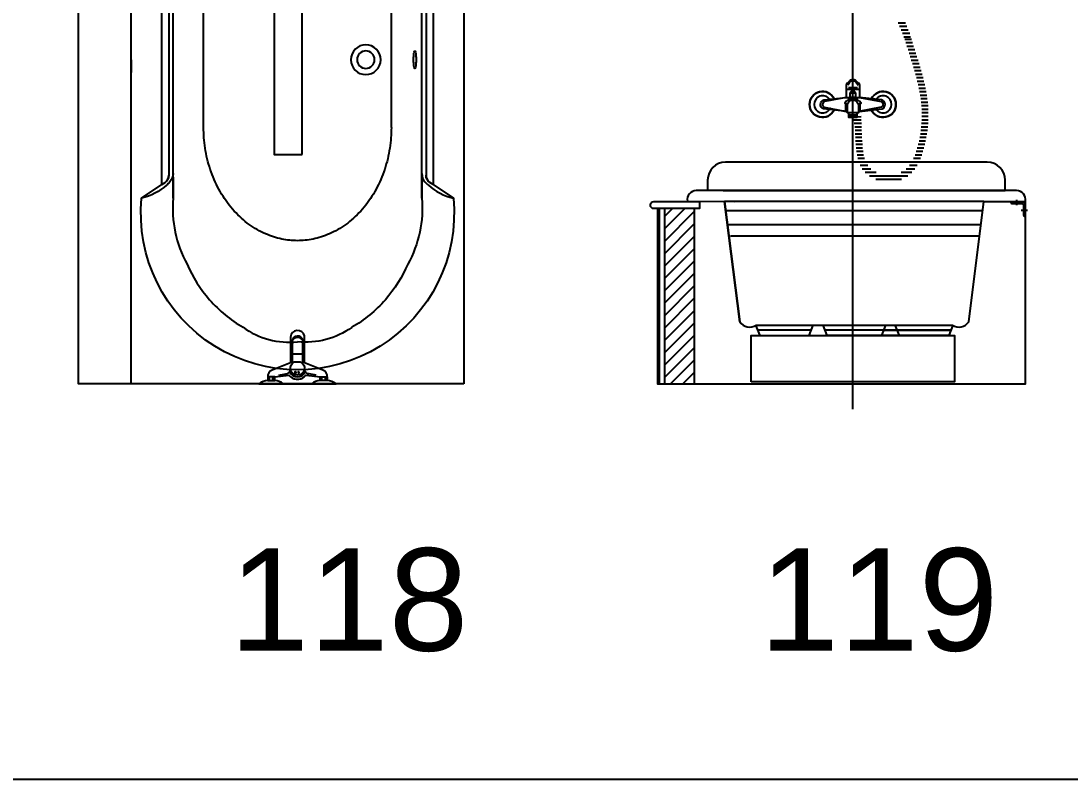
# Model space of a CAD drawing. Header units: inches. Extents: x 242965 to 445791, y 236206 to 423703.
# Drawn here: x 394791 to 397786, y 262687 to 264850 of the extents above; entities that cross this region are included whole.
import ezdxf

# ---------------------------------------------------------------- set-up
doc = ezdxf.new("R2010")
doc.units = ezdxf.units.IN
doc.header["$MEASUREMENT"] = 0
doc.layers.add('2', color=181, linetype='Continuous', lineweight=20)
doc.layers.add('HATCH', color=8, linetype='Continuous')
doc.layers.add('wc', color=144, linetype='Continuous')
doc.styles.add('Vni-Helve', font='')
doc.styles.get('Vni-Helve').set_extended_font_data('VNI-Helve')

# ---------------------------------------------------------------- blocks, each defined once
blk = doc.blocks.new('118')
at = {"layer": 'HATCH', "linetype": 'Continuous'}
blk.add_lwpolyline([(0, -1850), (-950, -1850), (-950, 0), (0, 0)], close=True, dxfattribs=at)
at = {"layer": 'wc', "color": 7}
blk.add_lwpolyline([(0, -1850), (-950, -1850), (-950, 0), (0, 0)], close=True, dxfattribs=at)
at = {"layer": 'wc', "color": 8}
for points in [[(-862, -568.7), (-920, -530), (-920, -530, -1.101042), (-30, -530), (-30, -530), (-88, -568.7), (-88, -568.7), (-96.9, -574.6)], [(-120, -530, 0.147134), (-159.8, -341.4), (-159.8, -341.4, 0.074568), (-224, -240.1), (-224, -240.1, 0.084624), (-319.8, -161.3), (-319.8, -161.3, 0.183907), (-475, -120)], [(-848.6, -566.7, 0.129993), (-920, -530)], [(-862, -1281.3), (-862, -568.7), (-862, -568.7), (-853.1, -574.6), (-853.1, -574.6, -0.250761), (-842, -595.4)], [(-838.9, -576.5, 0.024616), (-848.6, -566.7)], [(-830, -599.9, 0.184657), (-838.9, -576.5)], [(-853.1, -1275.4, 0.250758), (-842, -1254.6)], [(-120, -1250.1, 0.184657), (-111.1, -1273.5)], [(-108, -1254.6, 0.250761), (-96.9, -1275.4)], [(-88, -1281.3), (-30, -1320), (-30, -1320, -1.101041), (-920, -1320), (-920, -1320), (-862, -1281.3), (-862, -1281.3), (-853.1, -1275.4)], [(-111.1, -1273.5, 0.024618), (-101.4, -1283.3)], [(-101.4, -1283.3, 0.129993), (-30, -1320)], [(-830, -1320, 0.147134), (-790.2, -1508.6), (-790.2, -1508.6, 0.074568), (-726, -1609.9), (-726, -1609.9, 0.084624), (-630.2, -1688.7), (-630.2, -1688.7, 0.183907), (-475, -1730)]]:
    blk.add_lwpolyline(points, format="xyb", dxfattribs=at)
for points in [[(-207, -1118.5), (-207.1, -1125.7), (-207.3, -1133), (-207.6, -1140.3), (-208.1, -1147.7), (-208.7, -1155.1), (-209.5, -1162.5), (-210.5, -1170), (-211.5, -1177.5), (-212.8, -1185), (-214.2, -1192.5), (-215.7, -1200), (-217.5, -1207.5), (-219.3, -1215.1), (-221.4, -1222.6), (-223.6, -1230), (-226, -1237.5), (-228.5, -1244.9), (-231.2, -1252.2), (-234.1, -1259.5), (-237.1, -1266.7), (-240.2, -1273.9), (-243.6, -1280.9), (-247.1, -1287.9), (-250.7, -1294.8), (-254.5, -1301.6), (-258.4, -1308.3), (-262.5, -1314.8), (-266.7, -1321.3), (-271.1, -1327.6), (-275.5, -1333.7), (-280.1, -1339.8), (-284.8, -1345.6), (-289.7, -1351.4), (-294.6, -1356.9), (-299.6, -1362.3), (-304.8, -1367.6), (-310, -1372.6), (-315.3, -1377.5), (-320.7, -1382.2), (-326.2, -1386.7), (-331.7, -1391.1), (-337.3, -1395.3), (-342.9, -1399.2), (-348.6, -1403), (-354.3, -1406.6), (-360.1, -1410), (-365.8, -1413.3), (-371.7, -1416.3), (-377.5, -1419.2), (-383.3, -1421.9), (-389.2, -1424.3), (-395, -1426.7), (-400.9, -1428.8), (-406.7, -1430.7), (-412.6, -1432.5), (-418.4, -1434.1), (-424.2, -1435.6), (-430, -1436.9), (-435.7, -1438), (-441.5, -1438.9), (-447.1, -1439.7), (-452.8, -1440.4), (-458.4, -1440.9), (-464, -1441.2), (-469.5, -1441.4), (-475, -1441.5), (-480.5, -1441.4), (-486, -1441.2), (-491.6, -1440.9), (-497.2, -1440.4), (-502.9, -1439.7), (-508.5, -1438.9), (-514.3, -1438), (-520, -1436.9), (-525.8, -1435.6), (-531.6, -1434.1), (-537.4, -1432.5), (-543.3, -1430.7), (-549.1, -1428.8), (-555, -1426.7), (-560.8, -1424.3), (-566.7, -1421.9), (-572.5, -1419.2), (-578.3, -1416.3), (-584.2, -1413.3), (-589.9, -1410), (-595.7, -1406.6), (-601.4, -1403), (-607.1, -1399.2), (-612.7, -1395.3), (-618.3, -1391.1), (-623.9, -1386.7), (-629.3, -1382.2), (-634.7, -1377.5), (-640, -1372.6), (-645.2, -1367.6), (-650.4, -1362.3), (-655.4, -1356.9), (-660.3, -1351.4), (-665.2, -1345.6), (-669.9, -1339.8), (-674.5, -1333.7), (-678.9, -1327.6), (-683.3, -1321.3), (-687.5, -1314.8), (-691.6, -1308.3), (-695.5, -1301.6), (-699.3, -1294.8), (-702.9, -1287.9), (-706.4, -1280.9), (-709.8, -1273.9), (-712.9, -1266.7), (-715.9, -1259.5), (-718.8, -1252.2), (-721.5, -1244.9), (-724, -1237.5), (-726.4, -1230), (-728.6, -1222.6), (-730.7, -1215.1), (-732.5, -1207.5), (-734.3, -1200), (-735.8, -1192.5), (-737.2, -1185), (-738.5, -1177.5), (-739.6, -1170), (-740.5, -1162.5), (-741.3, -1155.1), (-741.9, -1147.7), (-742.4, -1140.3), (-742.7, -1133), (-742.9, -1125.7), (-743, -1118.5), (-743, -731.5), (-742.9, -724.3), (-742.7, -717), (-742.4, -709.7), (-741.9, -702.3), (-741.3, -694.9), (-740.5, -687.5), (-739.6, -680), (-738.5, -672.5), (-737.2, -665), (-735.8, -657.5), (-734.3, -650), (-732.5, -642.5), (-730.7, -634.9), (-728.6, -627.4), (-726.4, -620), (-724, -612.5), (-721.5, -605.1), (-718.8, -597.8), (-715.9, -590.5), (-712.9, -583.3), (-709.8, -576.1), (-706.4, -569.1), (-702.9, -562.1), (-699.3, -555.2), (-695.5, -548.4), (-691.6, -541.7), (-687.5, -535.2), (-683.3, -528.7), (-678.9, -522.4), (-674.5, -516.3), (-669.9, -510.2), (-665.2, -504.4), (-660.3, -498.6), (-655.4, -493.1), (-650.4, -487.7), (-645.2, -482.4), (-640, -477.4), (-634.7, -472.5), (-629.3, -467.8), (-623.9, -463.3), (-618.3, -458.9), (-612.7, -454.7), (-607.1, -450.8), (-601.4, -447), (-595.7, -443.4), (-589.9, -440), (-584.2, -436.7), (-578.3, -433.7), (-572.5, -430.8), (-566.7, -428.1), (-560.8, -425.7), (-555, -423.3), (-549.1, -421.2), (-543.3, -419.3), (-537.4, -417.5), (-531.6, -415.9), (-525.8, -414.4), (-520, -413.1), (-514.3, -412), (-508.5, -411.1), (-502.9, -410.3), (-497.2, -409.6), (-491.6, -409.1), (-486, -408.8), (-480.5, -408.6), (-475, -408.5), (-469.5, -408.6), (-464, -408.8), (-458.4, -409.1), (-452.8, -409.6), (-447.1, -410.3), (-441.5, -411.1), (-435.7, -412), (-430, -413.1), (-424.2, -414.4), (-418.4, -415.9), (-412.6, -417.5), (-406.7, -419.3), (-400.9, -421.2), (-395, -423.3), (-389.2, -425.7), (-383.3, -428.1), (-377.5, -430.8), (-371.7, -433.7), (-365.8, -436.7), (-360.1, -440), (-354.3, -443.4), (-348.6, -447), (-342.9, -450.8), (-337.3, -454.7), (-331.7, -458.9), (-326.2, -463.3), (-320.7, -467.8), (-315.3, -472.5), (-310, -477.4), (-304.8, -482.4), (-299.6, -487.7), (-294.6, -493.1), (-289.7, -498.6), (-284.8, -504.4), (-280.1, -510.2), (-275.5, -516.3), (-271.1, -522.4), (-266.7, -528.7), (-262.5, -535.2), (-258.4, -541.7), (-254.5, -548.4), (-250.7, -555.2), (-247.1, -562.1), (-243.6, -569.1), (-240.2, -576.1), (-237.1, -583.3), (-234.1, -590.5), (-231.2, -597.8), (-228.5, -605.1), (-226, -612.5), (-223.6, -620), (-221.4, -627.4), (-219.3, -634.9), (-217.5, -642.5), (-215.7, -650), (-214.2, -657.5), (-212.8, -665), (-211.5, -672.5), (-210.5, -680), (-209.5, -687.5), (-208.7, -694.9), (-208.1, -702.3), (-207.6, -709.7), (-207.3, -717), (-207.1, -724.3), (-207, -731.5)], [(-830, -1320), (-830, -1260), (-830, -590), (-830, -530)], [(-830, -590), (-830, -530)], [(-120, -1320), (-120, -590), (-120, -530)], [(-88, -568.7), (-88, -1281.3), (-88, -1281.3), (-96.9, -1275.4)], [(-842, -595.4), (-842, -1254.6)], [(-108, -595.4), (-108, -1254.6)], [(-207, -1118.5), (-207, -731.5)], [(-830, -1260), (-830, -1320)], [(-120, -1260), (-120, -1320)], [(-120, -1260), (-120, -1320)], [(-120, -1260), (-120, -1320)]]:
    blk.add_lwpolyline(points, dxfattribs=at)
at = {"layer": 'wc'}
for points in [[(-462, -1195.4), (-462, -745.2), (-541.4, -745.2), (-541.4, -1195.4)], [(-410, -1840), (-410, -1830), (-410, -1830), (-390, -1830), (-390, -1840)]]:
    blk.add_lwpolyline(points, close=True, dxfattribs=at)
for points in [[(-950, -925), (-950, -961.7)], [(0, -925), (0, -961.7)], [(-560, -1840), (-540, -1840)]]:
    blk.add_lwpolyline(points, dxfattribs=at)
for points in [[(-390, -1830, 0.325264), (-402.3, -1810.7), (-402.3, -1810.7), (-455, -1790), (-455, -1713.4), (-455, -1713.4, 0.848431), (-495, -1716.6), (-495, -1716.6), (-495, -1790), (-547.7, -1810.7), (-547.7, -1810.7, 0.325264), (-560, -1830)], [(-460, -1792.4), (-460, -1725.8), (-460, -1725.8, 0.874264), (-490, -1727.5), (-490, -1727.5), (-490, -1792.4)], [(-515, -1850, 0.118449), (-540, -1840), (-540, -1840), (-540, -1830), (-499.7, -1824.8), (-499.7, -1824.8, 0.421135), (-455.3, -1830)], [(-494.7, -1830, 0.421135), (-450.3, -1824.8), (-450.3, -1824.8), (-410, -1830)], [(-540, -1830), (-560, -1830), (-560, -1840), (-560, -1840, 0.118449), (-585, -1850), (-585, -1850), (-365, -1850), (-365, -1850, 0.118449), (-390, -1840)], [(-410, -1840, 0.118449), (-435, -1850)]]:
    blk.add_lwpolyline(points, format="xyb", dxfattribs=at)
at = {"layer": 'wc', "color": 250}
for points in [[(-460, -1725.8, 0.608946), (-490, -1727.5)], [(-528.5, -1824.8), (-508.1, -1821.9), (-508.1, -1821.9, 0.200633), (-496.7, -1815.1), (-496.7, -1815.1), (-494.9, -1806.9)], [(-497.4, -1816, 0.631706), (-452.6, -1816)], [(-421.5, -1824.8), (-441.9, -1821.9), (-441.9, -1821.9, -0.200633), (-453.3, -1815.1), (-453.3, -1815.1), (-455.1, -1806.9)]]:
    blk.add_lwpolyline(points, format="xyb", dxfattribs=at)
for points in [[(-489.9, -1764), (-459.9, -1764)], [(-555, -1840), (-555, -1830)], [(-545, -1840), (-545, -1830)], [(-405, -1840), (-405, -1830)], [(-395, -1840), (-395, -1830)]]:
    blk.add_lwpolyline(points, dxfattribs=at)
at = {"layer": 'wc'}
blk.add_lwpolyline([(-466.9, -1787.3, -4.698007), (-483.1, -1787.3), (-466.9, -1787.3)], format="xyb", close=True, dxfattribs=at)
at = {"layer": 'wc', "color": 250}
for points in [[(-479.2, -1815.8), (-482.4, -1815.8), (-482.4, -1818.7), (-479.2, -1818.7)], [(-469.9, -1815.8), (-473.1, -1815.8), (-473.1, -1818.7), (-469.9, -1818.7)]]:
    blk.add_lwpolyline(points, close=True, dxfattribs=at)
at = {"layer": 'wc', "color": 8, "extrusion": (0, 0, -1)}
for radius in [42.5, 25]:
    blk.add_circle((280, -925), radius, dxfattribs=at)
for centre, radius, start, end in [((498.4, -344.4), 225.6, 54.2767, 95.9593), ((446.8, -481.9), 369.3, 40.8878, 60.236), ((420.4, -504.7), 404.2, 23.8296, 40.8877), ((496.6, -501.9), 334.6, 355.1776, 28.658), ((-3.8, -683.3), 157, 47.9527, 77.5789), ((6.8, -669.9), 139.9, 41.8493, 47.4897), ((85, -599.9), 35, 0.0003, 41.8493), ((83, -595.4), 25, 0.0003, 56.3093), ((-23.3, -925), 166.8, 360, 4.3035), ((-23.3, -925), 166.8, 355.6965, 0), ((62.1, -918.6), 81.1, 4.3033, 7.9695), ((112.8, -911.5), 29.9, 7.9698, 21.6118), ((140, -900.7), 0.71, 21.6114, 89.9996), ((140, -900.7), 0.71, 90.0003, 158.3886), ((167.2, -911.5), 29.9, 158.3882, 172.0302), ((217.9, -918.6), 81.1, 172.0305, 175.6967), ((303.3, -925), 166.8, 175.6965, 180), ((303.3, -925), 166.8, 180, 184.3035), ((62.1, -931.4), 81.1, 352.0305, 355.6967), ((112.8, -938.5), 29.9, 338.3882, 352.0302), ((140.1, -949.5), 0.555, 258.2267, 350.1623), ((139.9, -949.5), 0.555, 189.8374, 281.7737), ((167.2, -938.5), 29.9, 187.9698, 201.6118), ((217.9, -931.4), 81.1, 184.3033, 187.9695), ((867, -1254.6), 25, 179.9999, 236.3089), ((865, -1250.1), 35, 179.9998, 221.8486), ((83, -1254.6), 25, 303.6916, 0), ((953.8, -1166.7), 157, 227.9527, 257.5789), ((943.2, -1180.1), 139.9, 221.8489, 227.4897), ((453.4, -1348.1), 334.6, 175.1776, 208.658), ((529.6, -1345.3), 404.2, 203.8296, 220.8877), ((503.2, -1368.1), 369.3, 220.8878, 240.236), ((451.6, -1505.6), 225.6, 234.2767, 275.9593)]:
    blk.add_arc(centre, radius, start, end, dxfattribs=at)

msp = doc.modelspace()

# ---------------------------------------------------------------- linework, layer by layer
at = {"layer": 'wc', "color": 3}
msp.add_lwpolyline([(394626.866, 262686.877), (400477.129, 262686.877), (400477.129, 267006.228), (394626.866, 267006.228)], close=True, dxfattribs=at)
at = {"layer": 'wc'}
for points in [[(395105.551, 263814.568), (394955.705, 263814.568), (394955.705, 264739.433), (394955.705, 265811.298, -0.41421356), (394958.705, 265814.298), (396055.552, 265814.298), (396055.552, 265664.568)], [(397146.606, 264631.909), (397185.705, 264631.909), (397185.705, 264655.086), (397185.705, 264655.086), (397185.705, 264666.838, 0.46969221), (397176.599, 264674.394)], [(397155.712, 264674.394, 0.46969221), (397146.606, 264666.838), (397146.606, 264655.086), (397185.705, 264655.086)], [(397181.114, 264665.539), (397174.385, 264675.65), (397174.385, 264675.65, 0.25097307), (397169.589, 264678.219), (397169.589, 264678.219), (397162.436, 264678.219), (397162.436, 264678.219, 0.25792035), (397157.559, 264675.524), (397157.559, 264675.524), (397151.939, 264666.582)], [(397154.101, 264670.027), (397157.439, 264679.072), (397157.439, 264679.072, -0.31408775), (397162.842, 264682.838), (397162.842, 264682.838), (397166.156, 264682.838), (397169.469, 264682.838), (397169.469, 264682.838, -0.31408775), (397174.873, 264679.072), (397174.873, 264679.072), (397178.21, 264670.027)], [(397099.128, 264627.016, 2.94555568), (397099.239, 264597.214)], [(397149.283, 264591.892), (397082.161, 264599.03), (397082.161, 264599.03, -0.6991853), (397083.467, 264625.402), (397083.467, 264625.402), (397146.606, 264631.909), (397085.175, 264619.901), (397085.175, 264619.901, 0.6991853), (397084.404, 264604.335), (397084.404, 264604.335), (397146.606, 264592.176)], [(397173.53, 264644.741, 0.37443323), (397165.738, 264649.621), (397165.738, 264649.621, 0.37443323), (397157.946, 264644.741), (397157.946, 264644.741), (397173.959, 264644.741), (397173.959, 264631.909), (397157.946, 264631.909), (397157.946, 264644.741)], [(397184.87, 264592.176), (397249.314, 264599.03), (397249.314, 264599.03, 0.6991853), (397248.009, 264625.402), (397248.009, 264625.402), (397184.87, 264631.909), (397246.301, 264619.901), (397246.301, 264619.901, -0.6991853), (397247.072, 264604.335), (397247.072, 264604.335), (397182.625, 264591.737)], [(397232.634, 264597.256, 2.9559423), (397232.745, 264626.975)], [(397101.716, 264622.874, 0.00270832), (397101.597, 264623.111)], [(397101.597, 264600.975, 0.00351177), (397101.75, 264601.282)], [(397149.283, 264607.502, -1), (397182.625, 264607.502), (397182.625, 264607.502, -0.46579331), (397189.318, 264615.97), (397189.318, 264615.97, 0.51653558), (397142.59, 264615.97), (397142.59, 264615.97, -0.46579331), (397149.283, 264607.502), (397149.283, 264607.502), (397149.283, 264588.59), (397182.625, 264588.59), (397182.625, 264607.502)], [(397230.155, 264601.282, 0.00263836), (397230.269, 264601.051)], [(397230.269, 264623.035, 0.00183491), (397230.189, 264622.874)], [(396795.999, 264366.172), (397600.68, 264366.172), (397600.68, 264395.64), (397600.68, 264395.64, 0.41421356), (397549.427, 264446.893), (397549.427, 264446.893), (396802.715, 264446.893), (396802.715, 264446.893, 0.41421356), (396751.462, 264395.64), (396751.462, 264366.172)], [(396607.974, 264314.568), (396607.974, 263814.568), (397658.405, 263814.568), (397658.405, 264334.568), (397658.405, 264336.231), (397658.405, 264336.231, 0.46813817), (397633.435, 264366.172), (397633.435, 264366.172), (397258.555, 264366.172), (396718.708, 264366.172), (396718.708, 264366.172, 0.46813817), (396693.737, 264336.231), (396693.737, 264336.231), (396828.168, 264334.568)], [(396843.173, 263991.58, 0.41307502), (396889.785, 263982.33), (396889.785, 263982.33), (397442.594, 263982.33), (397450.34, 263982.33), (397450.34, 263982.33, 0.41307502), (397496.952, 263991.58), (397496.952, 263991.58), (397540.234, 264334.568), (397109.847, 264334.568), (396799.891, 264334.568)]]:
    msp.add_lwpolyline(points, format="xyb", dxfattribs=at)
for points in [[(397165.733, 263742.242), (397165.733, 265777.066)], [(397295.418, 264845.022), (397316.082, 264845.022)], [(397299.437, 264835.022), (397320.109, 264835.022)], [(397303.466, 264825.022), (397324.143, 264825.022)], [(397307.503, 264815.022), (397328.183, 264815.022)], [(397311.544, 264805.022), (397330.567, 264805.022)], [(397314.216, 264798.412), (397333.39, 264798.412)], [(397317.228, 264788.412), (397336.425, 264788.412)], [(397320.283, 264778.412), (397339.503, 264778.412)], [(397323.38, 264768.412), (397342.619, 264768.412)], [(397326.508, 264758.412), (397345.755, 264758.412)], [(397329.644, 264748.412), (397348.886, 264748.412)], [(397332.766, 264738.412), (397351.992, 264738.412)], [(397335.852, 264728.412), (397355.048, 264728.412)], [(397338.879, 264718.412), (397358.035, 264718.412)], [(397341.824, 264708.412), (397360.93, 264708.412)], [(397344.666, 264698.412), (397363.713, 264698.412)], [(397153.36, 264660.67), (397179.521, 264660.67)], [(397347.383, 264688.412), (397366.364, 264688.412)], [(397349.952, 264678.412), (397368.861, 264678.412)], [(397352.353, 264668.412), (397371.185, 264668.412)], [(397146.606, 264655.086), (397146.606, 264631.909), (397184.87, 264631.909)], [(397354.564, 264658.412), (397373.318, 264658.412)], [(397356.564, 264648.412), (397375.239, 264648.412)], [(397358.332, 264638.412), (397376.932, 264638.412)], [(397145.401, 264611.869), (397145.401, 264595.874)], [(397186.032, 264611.869), (397186.032, 264595.874)], [(397359.846, 264628.412), (397378.377, 264628.412)], [(397361.088, 264618.412), (397379.558, 264618.412)], [(397362.036, 264608.412), (397380.456, 264608.412)], [(397153.044, 264588.59), (397153.044, 264575.918), (397178.388, 264575.918), (397178.388, 264588.59)], [(397153.044, 264582.254), (397178.388, 264582.254)], [(397153.044, 264579.086), (397178.388, 264579.086)], [(397165.03, 264575.918), (397189.518, 264577.007)], [(397362.674, 264598.412), (397381.059, 264598.412)], [(397362.999, 264588.412), (397381.366, 264588.412)], [(397363.015, 264578.412), (397381.381, 264578.412)], [(397167.579, 264568.412), (397189.866, 264568.412)], [(397169.865, 264558.412), (397190.223, 264558.412)], [(397171.712, 264548.412), (397190.57, 264548.412)], [(397361.243, 264548.412), (397379.701, 264548.412)], [(397362.133, 264558.412), (397380.545, 264558.412)], [(397362.725, 264568.412), (397381.106, 264568.412)], [(397172.557, 264538.412), (397190.935, 264538.412)], [(397172.958, 264528.412), (397191.339, 264528.412)], [(397173.419, 264518.412), (397191.807, 264518.412)], [(397356.831, 264518.412), (397375.508, 264518.412)], [(397358.588, 264528.412), (397377.179, 264528.412)], [(397360.06, 264538.412), (397378.578, 264538.412)], [(397173.966, 264508.412), (397192.364, 264508.412)], [(397174.631, 264498.412), (397193.047, 264498.412)], [(397175.464, 264488.412), (397193.913, 264488.412)], [(397349.892, 264488.412), (397368.9, 264488.412)], [(397352.482, 264498.412), (397371.364, 264498.412)], [(397354.794, 264508.412), (397373.568, 264508.412)], [(397176.542, 264478.412), (397195.059, 264478.412)], [(397177.999, 264468.412), (397196.658, 264468.412)], [(397180.022, 264458.412), (397198.999, 264458.412)], [(397339.299, 264458.412), (397359.284, 264458.412)], [(397343.472, 264468.412), (397362.979, 264468.412)], [(397346.937, 264478.412), (397366.14, 264478.412)], [(397182.887, 264448.412), (397202.577, 264448.412)], [(397186.978, 264438.412), (397208.255, 264438.412)], [(397192.836, 264428.412), (397217.423, 264428.412)], [(397318.374, 264428.412), (397342.932, 264428.412)], [(397327.473, 264438.412), (397349.553, 264438.412)], [(397334.127, 264448.412), (397354.887, 264448.412)], [(397201.233, 264418.412), (397232.152, 264418.412)], [(397213.284, 264408.412), (397322.844, 264408.412)], [(397231.526, 264398.412), (397304.985, 264398.412)], [(397304.27, 264418.412), (397334.431, 264418.412)], [(397540.234, 264334.568), (397658.405, 264334.568)], [(397657.065, 264333.418), (397617.065, 264333.418)], [(397634.065, 264324.486), (397634.065, 264339.212)], [(396612.974, 264314.568), (396612.974, 263814.568)], [(396627.974, 264314.568), (396627.974, 263814.568)], [(396627.974, 264291.823), (396650.718, 264314.568)], [(396627.974, 264256.468), (396686.073, 264314.568)], [(396627.974, 264221.113), (396712.974, 264306.113)], [(396712.974, 264314.568), (396712.974, 263814.568)], [(397535.678, 264307.953), (397109.847, 264307.953), (396804.447, 264307.953)], [(397646.648, 264310.418), (397664.262, 264310.418)], [(396627.974, 264185.757), (396712.974, 264270.757)], [(396810.996, 264269.695), (397109.847, 264269.695), (397529.129, 264269.695)], [(396627.974, 264150.402), (396712.974, 264235.402)], [(397523.434, 264236.428), (397109.847, 264236.428), (396816.691, 264236.428)], [(396627.974, 264115.047), (396712.974, 264200.047)], [(396627.974, 264079.691), (396712.974, 264164.691)], [(396627.974, 264044.336), (396712.974, 264129.336)], [(396627.974, 264008.981), (396712.974, 264093.981)], [(396627.974, 263973.625), (396712.974, 264058.625)], [(396627.974, 263938.27), (396712.974, 264023.27)], [(396627.974, 263902.915), (396712.974, 263987.915)], [(396888.442, 263982.33), (396900.095, 263952.389), (396930.06, 263952.389), (397041.345, 263952.389), (397052.998, 263982.33)], [(397259.189, 263982.33), (397247.536, 263952.389), (397442.594, 263952.389), (397092.588, 263952.389), (397080.936, 263982.33)], [(397451.682, 263982.33), (397440.029, 263952.389), (397410.065, 263952.389), (397298.779, 263952.389), (397287.126, 263982.33)], [(396627.974, 263867.559), (396712.974, 263952.559)], [(397047.172, 263967.359), (396930.06, 263967.359), (396894.269, 263967.359)], [(397253.363, 263967.359), (397442.594, 263967.359), (397086.762, 263967.359)], [(397445.856, 263967.359), (397410.065, 263967.359), (397292.953, 263967.359)], [(396627.974, 263832.204), (396712.974, 263917.204)], [(396645.693, 263814.568), (396712.974, 263881.849)], [(396681.048, 263814.568), (396712.974, 263846.493)]]:
    msp.add_lwpolyline(points, dxfattribs=at)
for points in [[(397112.519, 264595.801, -4.30182623), (397112.466, 264628.391, 4.30182623)], [(397219.01, 264628.391, -4.30182623), (397218.957, 264595.801, 4.30182623)], [(396597.974, 264314.568, -1), (396597.974, 264334.568), (396727.974, 264334.568), (396727.974, 264314.568)], [(397656.065, 264293.418), (397657.065, 264293.418), (397657.065, 264333.418), (397617.065, 264333.418), (397617.065, 264332.418, 0.41421356), (397620.065, 264329.418), (397648.065, 264329.418, -0.41421356), (397653.065, 264324.418), (397653.065, 264296.418, 0.41421356)]]:
    msp.add_lwpolyline(points, format="xyb", close=True, dxfattribs=at)
for points in [[(396799.891, 264334.568), (396843.173, 263991.58)], [(396875.585, 263820.453), (396875.585, 263952.389), (397455.881, 263952.389), (397455.881, 263820.453)]]:
    msp.add_lwpolyline(points, close=True, dxfattribs=at)

# ---------------------------------------------------------------- block references
msp.add_blockref('118', (396055.552, 265664.568), dxfattribs=at)

# ---------------------------------------------------------------- texts
at = {"layer": '2', "color": 4, "style": 'Vni-Helve'}
for s, p in [('118', (395386.553, 263052.944)), ('119', (396899.456, 263052.944))]:
    msp.add_text(s, height=292.5, dxfattribs=at).set_placement(p)

doc.saveas('drawing.dxf')
